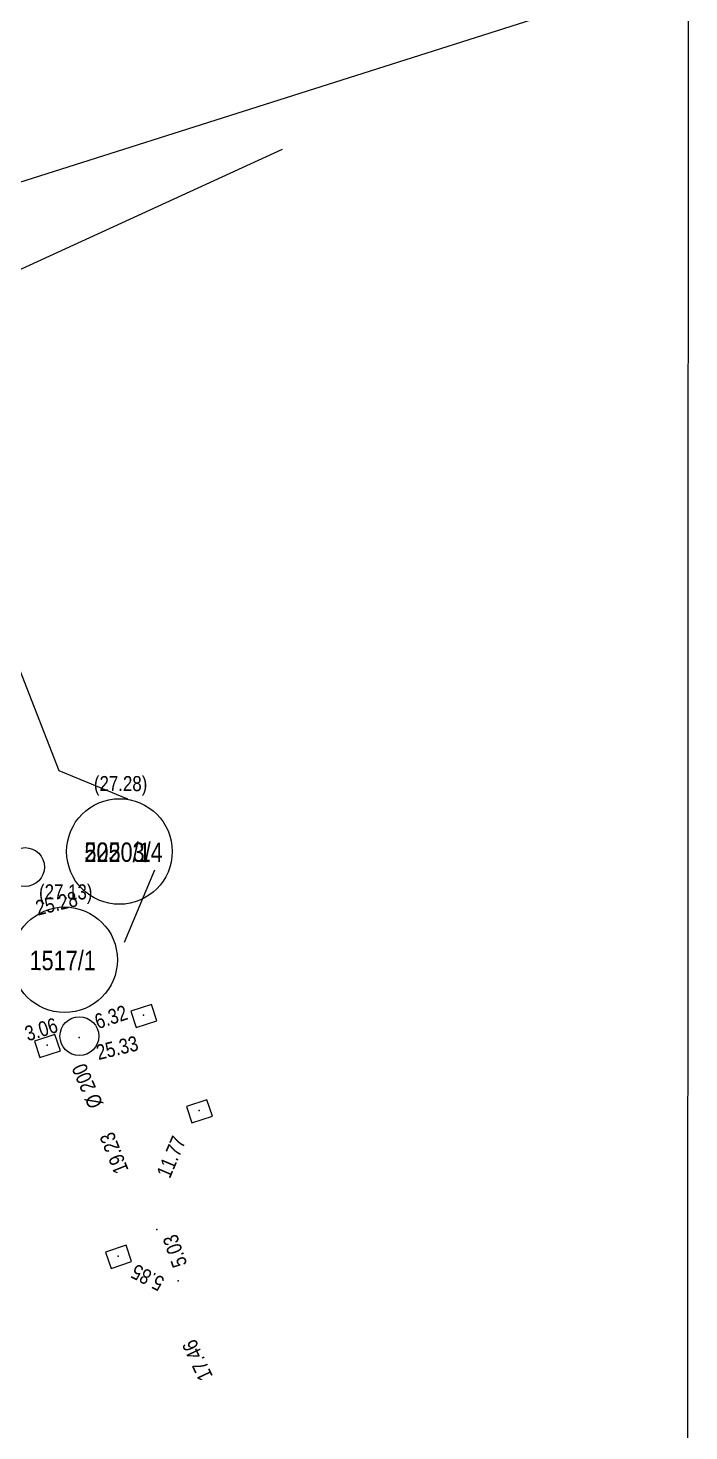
# Model space of a CAD drawing. Header units: centimetres. Extents: x 14449 to 53524, y -19051 to -10746.
# Drawn here: x 26563 to 26997, y -17994 to -17072 of the extents above; entities that cross this region are included whole.
import ezdxf

# ---------------------------------------------------------------- set-up
doc = ezdxf.new("R2010")
doc.units = ezdxf.units.CM
for name, color, linetype, lineweight in [('ADAKENARI', 18, 'Continuous', 0), ('ANTET_DIŞ_ÇERÇEVE', 7, 'Continuous', 0), ('BACA', 4, 'Continuous', 0), ('BACADAIRE', 3, 'Continuous', 0), ('BACANO', 91, 'Continuous', 0), ('HAT', 1, 'Continuous', 0), ('PARSEL_SEMBOL', 33, 'Continuous', 0), ('PARSELMESAFE', 150, 'Continuous', 0), ('ZEMİN', 150, 'Continuous', 0), ('ÇİFT_OBJE', 1, 'Continuous', 0)]:
    doc.layers.add(name, color=color, linetype=linetype, lineweight=lineweight)
doc.styles.get("Standard").update_dxf_attribs({"font": 'arial.ttf'})

msp = doc.modelspace()

# ---------------------------------------------------------------- linework, layer by layer
at = {"layer": 'ADAKENARI'}
for p, q in [((26502.55, -17255.42), (26730.09, -17151.09)), ((26583.28, -17559.79), (26483.22, -17303.17)), ((26628.53, -17578.44), (26583.28, -17559.79)), ((26626.3, -17672.31), (26646.25, -17624.81))]:
    msp.add_line(p, q, dxfattribs=at)
at = {"layer": 'ANTET_DIŞ_ÇERÇEVE'}
msp.add_line((26996.16, -18782.83), (26997.21, -16583.71), dxfattribs=at)
at = {"layer": 'BACA'}
for centre in [(26560.9, -17622.95), (26560.9, -17622.95), (26596.62, -17734.08)]:
    msp.add_circle(centre, 12.75, dxfattribs=at)
at = {"layer": 'BACADAIRE'}
for centre in [(26622.95, -17612.75), (26622.95, -17612.75), (26586.9, -17683.91)]:
    msp.add_circle(centre, 34.7, dxfattribs=at)
at = {"layer": 'HAT'}
msp.add_line((26947.8, -17048.96), (25986.77, -17354.53), dxfattribs=at)
at = {"layer": 'PARSEL_SEMBOL'}
for points in [[(26634.05, -17728.45), (26647.49, -17723.99), (26643.92, -17713.23), (26630.48, -17717.69), (26634.05, -17728.45)], [(26570.7, -17748.22), (26584.15, -17743.76), (26580.58, -17733), (26567.13, -17737.46), (26570.7, -17748.22)], [(26670.57, -17791.06), (26684.01, -17786.6), (26680.44, -17775.84), (26667, -17780.3), (26670.57, -17791.06)], [(26617.41, -17886.76), (26630.85, -17882.3), (26627.28, -17871.54), (26613.84, -17876.01), (26617.41, -17886.76)]]:
    msp.add_lwpolyline(points, dxfattribs=at)
at = {"layer": 'ÇİFT_OBJE'}
for p in [(26638.84, -17720.3, 191.62), (26596.56, -17734.98, 192.16), (26575.5, -17740.12, 191.76), (26675.37, -17782.91, 191.83), (26647.43, -17861.09, 191.6), (26622.21, -17878.66, 191.66), (26661.48, -17894.81, 191.38)]:
    msp.add_point(p, dxfattribs=at)

# ---------------------------------------------------------------- texts
at = {"layer": 'BACANO', "width": 0.8}
for s, p in [('22503/4', (26599.91, -17619.57)), ('1517/1', (26563.86, -17690.73))]:
    msp.add_text(s, height=12.748, rotation=359.98847, dxfattribs=at).set_placement(p)
at = {"layer": 'PARSELMESAFE', "width": 0.8}
for s, rotation, p in [('19.23', 111.7481, (26629.12, -17822.05)), ('5.85', 153.02091, (26653.29, -17893.26))]:
    msp.add_text(s, height=9.915, rotation=rotation, dxfattribs=at).set_placement(p)
at = {"layer": 'ZEMİN', "width": 0.8}
msp.add_text('(27.13)', height=9.915, rotation=359.98847, dxfattribs=at).set_placement((26570.11, -17644.24))
at = {"layer": 'ÇİFT_OBJE', "width": 0.8}
for s, height, rotation, p in [('(27.28)', 9.915, 359.98847, (26606.16, -17573.07)), ('(27.28)', 9.915, 359.98847, (26606.16, -17573.07)), ('5020/1', 12.748, 359.98847, (26599.91, -17619.57)), ('25.28', 9.915, 13.69188, (26569.29, -17654.93)), ('6.32', 9.915, 18.2971, (26608.75, -17729.59)), ('3.06', 9.915, 17.33997, (26562.74, -17737.57)), ('25.33', 9.915, 13.69188, (26609.16, -17749.84)), ('Ø 200', 9.915, 113.49067, (26612.44, -17778.79)), ('11.77', 9.915, 66.82193, (26656.07, -17828.15)), ('5.03', 9.915, 109.28147, (26667.64, -17883.93)), ('17.46', 9.915, 115.20603, (26684.54, -17957.57))]:
    msp.add_text(s, height=height, rotation=rotation, dxfattribs=at).set_placement(p)

doc.saveas('drawing.dxf')
